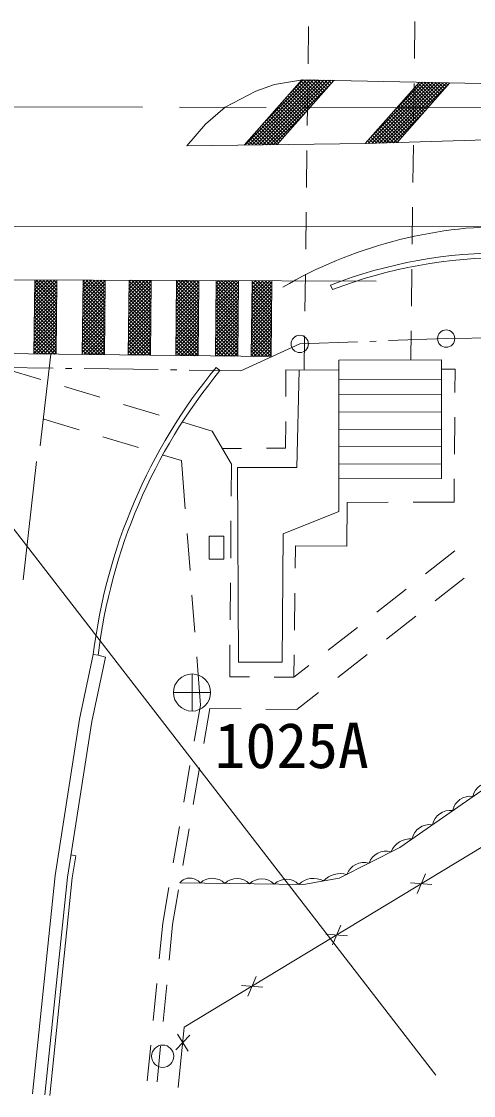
# Model space of a CAD drawing. Units: millimetres, scale not verified. Extents: x 40000 to 680000, y 20000 to 380000.
# Drawn here: x 414990 to 433271, y 248771 to 292162 of the extents above; entities that cross this region are included whole.
import ezdxf
from ezdxf.enums import TextEntityAlignment as Align

# ---------------------------------------------------------------- set-up
doc = ezdxf.new("R2010")
doc.units = ezdxf.units.MM
doc.header["$LTSCALE"] = 1000
doc.linetypes.add('CHAIN', pattern=[18.5, 12, -1.5, 3.5, -1.5])
for name, color, linetype, lineweight in [('M-BGD', 7, 'Continuous', 13), ('M-BMK', 2, 'CHAIN', 13), ('M-BMK-SRVR', 3, 'Continuous', 13), ('M-STR-STR1', 1, 'Continuous', 13)]:
    doc.layers.add(name, color=color, linetype=linetype, lineweight=lineweight)
doc.styles.add('ＭＳ ゴシック', font='')
doc.styles.get('ＭＳ ゴシック').set_extended_font_data('MS Gothic')

msp = doc.modelspace()

# ---------------------------------------------------------------- linework, layer by layer
at = {"layer": 'M-BGD'}
for p, q in [((426330, 289806), (423999, 287171)), ((424035, 287172), (426664, 289800)), ((424179, 287173), (426803, 289798)), ((424322, 287175), (426942, 289795)), ((424465, 287177), (427081, 289793)), ((424469, 289346), (425218, 289616)), ((424608, 287179), (427220, 289791)), ((424751, 287180), (427359, 289788)), ((424809, 288087), (426525, 289803)), ((424894, 287182), (427498, 289786)), ((425038, 287184), (427488, 289635)), ((425218, 289616), (426358, 289811)), ((427620, 289784), (425324, 287187)), ((425892, 289311), (426386, 289805)), ((426718, 288763), (426022, 289459)), ((426784, 288838), (426089, 289534)), ((426850, 288913), (426155, 289609)), ((426917, 288988), (426222, 289684)), ((426983, 289063), (426288, 289759)), ((426358, 289811), (457722, 289134)), ((427050, 289138), (426383, 289805)), ((427116, 289214), (426527, 289803)), ((427182, 289289), (426671, 289800)), ((427249, 289364), (426815, 289798)), ((427315, 289439), (426959, 289795)), ((427381, 289514), (427103, 289793)), ((427448, 289589), (427246, 289790)), ((427514, 289664), (427390, 289788)), ((427581, 289739), (427534, 289785)), ((431080, 289709), (428887, 287230)), ((429014, 287234), (431480, 289700)), ((429053, 287415), (431342, 289703)), ((429160, 287238), (431619, 289697)), ((429306, 287243), (431757, 289694)), ((429451, 287247), (431896, 289691)), ((429597, 287251), (432034, 289688)), ((429743, 287256), (432173, 289685)), ((429889, 287260), (432311, 289682)), ((430123, 288625), (431203, 289706)), ((432315, 289682), (430180, 287269)), ((431508, 288770), (430840, 289437)), ((431574, 288845), (430906, 289513)), ((431640, 288920), (430972, 289588)), ((431707, 288995), (431039, 289663)), ((431773, 289070), (431135, 289708)), ((431839, 289145), (431280, 289705)), ((431906, 289220), (431424, 289702)), ((431972, 289295), (431569, 289698)), ((432039, 289370), (431713, 289695)), ((432105, 289445), (431858, 289692)), ((432171, 289520), (432002, 289689)), ((432238, 289595), (432147, 289686)), ((432304, 289670), (432291, 289683)), ((423224, 288695), (424469, 289346)), ((426319, 288313), (425624, 289008)), ((426386, 288388), (425691, 289083)), ((426452, 288463), (425757, 289158)), ((426519, 288538), (425823, 289233)), ((426585, 288613), (425890, 289308)), ((426651, 288688), (425956, 289383)), ((431109, 288319), (430442, 288987)), ((431176, 288394), (430508, 289062)), ((431242, 288469), (430574, 289137)), ((431308, 288544), (430641, 289212)), ((431375, 288620), (430707, 289287)), ((431441, 288695), (430773, 289362)), ((422429, 288012), (423224, 288695)), ((425921, 287863), (425226, 288558)), ((425988, 287938), (425292, 288633)), ((426054, 288013), (425359, 288708)), ((426120, 288088), (425425, 288783)), ((426187, 288163), (425491, 288858)), ((426253, 288238), (425558, 288933)), ((430777, 287944), (430110, 288611)), ((430844, 288019), (430176, 288686)), ((430910, 288094), (430243, 288762)), ((430977, 288169), (430309, 288837)), ((431043, 288244), (430375, 288912)), ((425589, 287487), (424894, 288183)), ((425656, 287562), (424960, 288258)), ((425722, 287638), (425027, 288333)), ((425788, 287713), (425093, 288408)), ((425855, 287788), (425160, 288483)), ((425181, 287186), (426406, 288411)), ((430379, 287494), (429712, 288161)), ((430446, 287569), (429779, 288236)), ((430512, 287644), (429845, 288311)), ((430578, 287719), (429911, 288386)), ((430645, 287794), (429978, 288461)), ((430034, 287264), (431262, 288492)), ((430711, 287869), (430044, 288536)), ((421680, 287143), (422429, 288012)), ((425044, 287184), (424496, 287732)), ((425184, 287186), (424562, 287808)), ((425324, 287187), (424629, 287883)), ((425390, 287262), (424695, 287958)), ((425457, 287337), (424761, 288033)), ((425523, 287412), (424828, 288108)), ((445757, 287732), (428890, 287230)), ((429768, 287256), (429314, 287710)), ((429905, 287261), (429381, 287785)), ((430043, 287265), (429447, 287860)), ((430180, 287269), (429513, 287936)), ((430246, 287344), (429580, 288011)), ((430313, 287419), (429646, 288086)), ((424206, 287174), (424098, 287282)), ((424346, 287175), (424164, 287357)), ((424485, 287177), (424230, 287432)), ((424625, 287179), (424297, 287507)), ((424765, 287181), (424363, 287582)), ((424905, 287182), (424429, 287657)), ((428944, 287232), (428916, 287260)), ((429081, 287236), (428983, 287335)), ((429219, 287240), (429049, 287410)), ((429356, 287244), (429115, 287485)), ((429493, 287248), (429182, 287560)), ((429631, 287252), (429248, 287635)), ((428890, 287230), (421680, 287143)), ((424066, 287172), (424031, 287207)), ((434778, 283884), (405176, 283862)), ((405924, 282965), (431742, 249598)), ((409354, 281733), (429329, 281677)), ((415526, 281715), (415493, 278732)), ((415516, 280751), (416426, 281661)), ((415517, 280894), (416337, 281713)), ((415519, 281037), (416196, 281714)), ((415520, 281180), (416055, 281714)), ((415522, 281323), (415914, 281714)), ((415524, 281466), (415773, 281715)), ((415525, 281609), (415632, 281715)), ((416416, 280748), (415526, 281638)), ((416417, 280888), (415590, 281715)), ((416419, 281028), (415732, 281715)), ((416420, 281168), (415874, 281715)), ((416422, 281308), (416016, 281714)), ((416424, 281448), (416157, 281714)), ((416425, 281587), (416299, 281713)), ((416426, 281713), (416393, 278722)), ((417480, 281710), (417447, 278710)), ((417470, 280794), (418380, 281704)), ((417472, 280937), (418243, 281708)), ((417473, 281080), (418102, 281708)), ((417475, 281223), (417961, 281709)), ((417477, 281366), (417820, 281709)), ((417478, 281509), (417679, 281710)), ((417480, 281652), (417538, 281710)), ((418370, 280798), (417480, 281688)), ((418372, 280938), (417600, 281710)), ((418373, 281078), (417742, 281709)), ((418375, 281218), (417884, 281709)), ((418377, 281358), (418026, 281709)), ((418378, 281497), (418167, 281708)), ((418380, 281637), (418309, 281708)), ((418381, 281708), (418347, 278700)), ((419340, 281705), (419307, 278690)), ((419330, 280773), (420240, 281683)), ((419332, 280916), (420119, 281703)), ((419333, 281059), (419978, 281703)), ((419335, 281202), (419837, 281704)), ((419336, 281345), (419696, 281704)), ((419338, 281488), (419555, 281704)), ((419340, 281631), (419413, 281705)), ((420230, 280777), (419340, 281667)), ((420232, 280917), (419444, 281705)), ((420233, 281057), (419586, 281704)), ((420235, 281197), (419728, 281704)), ((420236, 281337), (419870, 281703)), ((420238, 281476), (420011, 281703)), ((420240, 281616), (420153, 281703)), ((420241, 281702), (420207, 278679)), ((421266, 281700), (421232, 278668)), ((421255, 280751), (422166, 281661)), ((421257, 280894), (422060, 281697)), ((421258, 281037), (421919, 281698)), ((421260, 281180), (421778, 281698)), ((421262, 281323), (421637, 281699)), ((421263, 281466), (421496, 281699)), ((421265, 281609), (421355, 281699)), ((422155, 280756), (421265, 281646)), ((422157, 280895), (421353, 281699)), ((422159, 281035), (421495, 281699)), ((422160, 281175), (421637, 281699)), ((422162, 281315), (421779, 281698)), ((422163, 281455), (421920, 281698)), ((422165, 281595), (422062, 281697)), ((422166, 281697), (422132, 278658)), ((422868, 281695), (422834, 278650)), ((422858, 280733), (423768, 281643)), ((422859, 280876), (423676, 281693)), ((422861, 281019), (423535, 281693)), ((422862, 281162), (423394, 281694)), ((422864, 281305), (423253, 281694)), ((422866, 281448), (423112, 281695)), ((422867, 281591), (422971, 281695)), ((423758, 280738), (422868, 281628)), ((423759, 280877), (422942, 281695)), ((423761, 281017), (423084, 281695)), ((423762, 281157), (423225, 281694)), ((423764, 281297), (423367, 281694)), ((423766, 281437), (423509, 281693)), ((423767, 281577), (423651, 281693)), ((423768, 281693), (423734, 278640)), ((424318, 281691), (424283, 278634)), ((424308, 280819), (425117, 281628)), ((424310, 280962), (425037, 281689)), ((424311, 281105), (424896, 281690)), ((424313, 281248), (424755, 281690)), ((424314, 281391), (424614, 281690)), ((424316, 281534), (424472, 281691)), ((425109, 280862), (424317, 281654)), ((424318, 281677), (424331, 281691)), ((425110, 281002), (424421, 281691)), ((425112, 281142), (424563, 281690)), ((425113, 281282), (424705, 281690)), ((425115, 281422), (424847, 281690)), ((425116, 281562), (424989, 281689)), ((425118, 281689), (425083, 278625)), ((415511, 280322), (416421, 281232)), ((415512, 280465), (416423, 281375)), ((415514, 280608), (416424, 281518)), ((416411, 280329), (415521, 281219)), ((416413, 280469), (415522, 281359)), ((416414, 280609), (415524, 281499)), ((417465, 280365), (418376, 281275)), ((417467, 280508), (418377, 281418)), ((417469, 280651), (418379, 281561)), ((418366, 280379), (417476, 281269)), ((418367, 280518), (417477, 281408)), ((418369, 280658), (417479, 281548)), ((419325, 280344), (420235, 281254)), ((419327, 280487), (420237, 281397)), ((419328, 280630), (420239, 281540)), ((420225, 280358), (419335, 281248)), ((420227, 280498), (419337, 281388)), ((420229, 280637), (419339, 281527)), ((421250, 280322), (422161, 281232)), ((421252, 280465), (422162, 281375)), ((421254, 280608), (422164, 281518)), ((422151, 280336), (421261, 281226)), ((422152, 280476), (421262, 281366)), ((422154, 280616), (421264, 281506)), ((422853, 280304), (423763, 281214)), ((422854, 280447), (423765, 281357)), ((422856, 280590), (423766, 281500)), ((423753, 280318), (422863, 281208)), ((423755, 280458), (422865, 281348)), ((423756, 280598), (422866, 281488)), ((424303, 280390), (425112, 281199)), ((424305, 280533), (425114, 281342)), ((424306, 280676), (425116, 281485)), ((425104, 280443), (424313, 281234)), ((425105, 280583), (424314, 281374)), ((425107, 280722), (424316, 281514)), ((427563, 281329), (427491, 281515)), ((415506, 279893), (416416, 280803)), ((415508, 280036), (416418, 280946)), ((415509, 280179), (416419, 281089)), ((416406, 279909), (415516, 280799)), ((416408, 280049), (415518, 280939)), ((416409, 280189), (415519, 281079)), ((417461, 279935), (418371, 280846)), ((417462, 280078), (418372, 280989)), ((417464, 280222), (418374, 281132)), ((418361, 279959), (417471, 280849)), ((418362, 280099), (417472, 280989)), ((418364, 280239), (417474, 281129)), ((419320, 279915), (420231, 280825)), ((419322, 280058), (420232, 280968)), ((419324, 280201), (420234, 281111)), ((420221, 279938), (419331, 280828)), ((420222, 280078), (419332, 280968)), ((420224, 280218), (419334, 281108)), ((421246, 279893), (422156, 280803)), ((421247, 280036), (422158, 280946)), ((421249, 280179), (422159, 281089)), ((422146, 279917), (421256, 280807)), ((422148, 280056), (421257, 280946)), ((422149, 280196), (421259, 281086)), ((422848, 279875), (423758, 280785)), ((422850, 280018), (423760, 280928)), ((422851, 280161), (423761, 281071)), ((423748, 279899), (422858, 280789)), ((423750, 280038), (422860, 280928)), ((423751, 280178), (422861, 281068)), ((424298, 279961), (425107, 280770)), ((424300, 280104), (425109, 280913)), ((424302, 280247), (425111, 281056)), ((425099, 280023), (424308, 280814)), ((425101, 280163), (424310, 280954)), ((425102, 280303), (424311, 281094)), ((415501, 279463), (416411, 280374)), ((415503, 279607), (416413, 280517)), ((415504, 279750), (416415, 280660)), ((416402, 279490), (415511, 280380)), ((416403, 279630), (415513, 280520)), ((416405, 279769), (415515, 280659)), ((417456, 279506), (418366, 280417)), ((417457, 279649), (418368, 280560)), ((417459, 279792), (418369, 280703)), ((418356, 279539), (417466, 280430)), ((418358, 279679), (417468, 280569)), ((418359, 279819), (417469, 280709)), ((419316, 279486), (420226, 280396)), ((419317, 279629), (420227, 280539)), ((419319, 279772), (420229, 280682)), ((420216, 279519), (419326, 280409)), ((420218, 279658), (419328, 280548)), ((420219, 279798), (419329, 280688)), ((421241, 279464), (422151, 280374)), ((421242, 279607), (422153, 280517)), ((421244, 279750), (422154, 280660)), ((422141, 279497), (421251, 280387)), ((422143, 279637), (421253, 280527)), ((422144, 279777), (421254, 280667)), ((422843, 279446), (423753, 280356)), ((422845, 279589), (423755, 280499)), ((422846, 279732), (423757, 280642)), ((423744, 279479), (422854, 280369)), ((423745, 279619), (422855, 280509)), ((423747, 279759), (422857, 280649)), ((424294, 279532), (425103, 280341)), ((424295, 279675), (425104, 280484)), ((424297, 279818), (425106, 280627)), ((425094, 279604), (424303, 280395)), ((425096, 279744), (424305, 280535)), ((425098, 279883), (424306, 280675)), ((415496, 279034), (416407, 279945)), ((415498, 279177), (416408, 280088)), ((415500, 279320), (416410, 280231)), ((416397, 279070), (415507, 279960)), ((416398, 279210), (415508, 280100)), ((416400, 279350), (415510, 280240)), ((417451, 279077), (418361, 279988)), ((417453, 279220), (418363, 280131)), ((417454, 279363), (418364, 280274)), ((418351, 279120), (417461, 280010)), ((418353, 279260), (417463, 280150)), ((418355, 279400), (417465, 280290)), ((419311, 279056), (420221, 279967)), ((419312, 279199), (420223, 280110)), ((419314, 279342), (420224, 280253)), ((420211, 279099), (419321, 279989)), ((420213, 279239), (419323, 280129)), ((420214, 279379), (419324, 280269)), ((421236, 279035), (422146, 279945)), ((421238, 279178), (422148, 280088)), ((421239, 279321), (422150, 280231)), ((422137, 279077), (421246, 279967)), ((422138, 279217), (421248, 280107)), ((422140, 279357), (421250, 280247)), ((422838, 279017), (423749, 279927)), ((422840, 279160), (423750, 280070)), ((422842, 279303), (423752, 280213)), ((423739, 279059), (422849, 279949)), ((423740, 279199), (422850, 280089)), ((423742, 279339), (422852, 280229)), ((424289, 279103), (425098, 279912)), ((424290, 279246), (425099, 280055)), ((424292, 279389), (425101, 280198)), ((425090, 279184), (424299, 279975)), ((425091, 279324), (424300, 280115)), ((425093, 279464), (424302, 280255)), ((415493, 278748), (416403, 279659)), ((415495, 278891), (416405, 279802)), ((416320, 278723), (415502, 279541)), ((416394, 278790), (415504, 279681)), ((416395, 278930), (415505, 279820)), ((415617, 278731), (416402, 279516)), ((417448, 278791), (418358, 279702)), ((417449, 278934), (418360, 279845)), ((418204, 278702), (417455, 279451)), ((418347, 278700), (417457, 279590)), ((418348, 278840), (417458, 279730)), ((418350, 278980), (417460, 279870)), ((417508, 278710), (418356, 279558)), ((419308, 278770), (420218, 279681)), ((419309, 278913), (420219, 279824)), ((420207, 278679), (419317, 279570)), ((420208, 278819), (419318, 279709)), ((420210, 278959), (419320, 279849)), ((419367, 278689), (420216, 279538)), ((421233, 278749), (422143, 279659)), ((421234, 278892), (422145, 279802)), ((422132, 278658), (421242, 279548)), ((422133, 278798), (421243, 279688)), ((422135, 278938), (421245, 279828)), ((421293, 278667), (422141, 279516)), ((422835, 278731), (423745, 279641)), ((422837, 278874), (423747, 279784)), ((423734, 278640), (422844, 279530)), ((423736, 278780), (422846, 279670)), ((423737, 278920), (422847, 279810)), ((422895, 278649), (423744, 279498)), ((424284, 278674), (425093, 279483)), ((424286, 278817), (425095, 279626)), ((424287, 278960), (425096, 279769)), ((425085, 278765), (424294, 279556)), ((425087, 278904), (424295, 279696)), ((425088, 279044), (424297, 279835)), ((415891, 278728), (415497, 279121)), ((416034, 278726), (415499, 279261)), ((416177, 278725), (415500, 279401)), ((415757, 278729), (416400, 279373)), ((415897, 278728), (416399, 279230)), ((416037, 278726), (416397, 279087)), ((417775, 278707), (417450, 279031)), ((417918, 278705), (417452, 279171)), ((418061, 278704), (417454, 279311)), ((417648, 278708), (418355, 279415)), ((417787, 278707), (418353, 279272)), ((417927, 278705), (418352, 279129)), ((419634, 278686), (419310, 279010)), ((419778, 278684), (419312, 279150)), ((419921, 278683), (419313, 279290)), ((420064, 278681), (419315, 279430)), ((419507, 278687), (420215, 279395)), ((419647, 278686), (420213, 279252)), ((419787, 278684), (420211, 279109)), ((421703, 278663), (421237, 279128)), ((421846, 278661), (421239, 279268)), ((421989, 278659), (421240, 279408)), ((421433, 278666), (422140, 279373)), ((421572, 278664), (422138, 279230)), ((421712, 278663), (422137, 279087)), ((423305, 278645), (422839, 279110)), ((423448, 278643), (422841, 279250)), ((423591, 278641), (422843, 279390)), ((423035, 278648), (423742, 279355)), ((423175, 278646), (423741, 279212)), ((423315, 278645), (423739, 279069)), ((423863, 278053), (426245, 279137)), ((424797, 278628), (424289, 279136)), ((424940, 278626), (424291, 279276)), ((425083, 278625), (424292, 279416)), ((424384, 278633), (425091, 279340)), ((424524, 278631), (425090, 279197)), ((424664, 278629), (425088, 279054)), ((426245, 279137), (428580, 279222)), ((429080, 279240), (429330, 279249)), ((429829, 279267), (432164, 279351)), ((432164, 279351), (434226, 279385)), ((411190, 278781), (425092, 278625)), ((415605, 278731), (415494, 278841)), ((415748, 278730), (415496, 278981)), ((416177, 278725), (415749, 275024)), ((416177, 278725), (416395, 278943)), ((416316, 278723), (416394, 278800)), ((417489, 278710), (417447, 278751)), ((417632, 278708), (417449, 278891)), ((418067, 278703), (418350, 278986)), ((418207, 278702), (418348, 278843)), ((419348, 278689), (419307, 278730)), ((419491, 278687), (419309, 278870)), ((419927, 278683), (420210, 278966)), ((420067, 278681), (420208, 278822)), ((421274, 278667), (421232, 278709)), ((421417, 278666), (421234, 278849)), ((421560, 278664), (421235, 278989)), ((421852, 278661), (422135, 278944)), ((421992, 278659), (422133, 278801)), ((422876, 278649), (422835, 278691)), ((423019, 278648), (422836, 278831)), ((423162, 278646), (422838, 278971)), ((423454, 278643), (423737, 278926)), ((423594, 278641), (423736, 278783)), ((424368, 278633), (424284, 278717)), ((424511, 278631), (424286, 278856)), ((424654, 278630), (424288, 278996)), ((424804, 278628), (425087, 278911)), ((424944, 278626), (425085, 278768)), ((414178, 278180), (416271, 278152)), ((416771, 278146), (417021, 278142)), ((422862, 278185), (423016, 278058)), ((414334, 278133), (415770, 277701)), ((417521, 278136), (420520, 278096)), ((421020, 278090), (421270, 278087)), ((421770, 278080), (423863, 278053)), ((416728, 277413), (418164, 276981)), ((419122, 276693), (420558, 276261)), ((415893, 276098), (417329, 275666)), ((421516, 275973), (422702, 275616)), ((422702, 275616), (423480, 274278)), ((418287, 275378), (419723, 274946)), ((415595, 274382), (415055, 269604)), ((420681, 274658), (421465, 274422)), ((421465, 274422), (421615, 272474)), ((421691, 271477), (421807, 269981)), ((431328, 269845), (432508, 270771)), ((431717, 268752), (432897, 269678)), ((429361, 268301), (430541, 269227)), ((421883, 268984), (421999, 267488)), ((429751, 267208), (430931, 268135)), ((427395, 266758), (428575, 267684)), ((417895, 266590), (417338, 263970)), ((418384, 266486), (417830, 263879)), ((418094, 266566), (417895, 266590)), ((418384, 266486), (418094, 266566)), ((422075, 266491), (422226, 264543)), ((427784, 265665), (428964, 266591)), ((426006, 265668), (426608, 266140)), ((421575, 251527), (444562, 265438)), ((426130, 264367), (426997, 265048)), ((422226, 264543), (421975, 263093)), ((422607, 264400), (422364, 262994)), ((422607, 264400), (423868, 264388)), ((424868, 264379), (426130, 264367)), ((430288, 258789), (438575, 264565)), ((417338, 263970), (416350, 257654)), ((417830, 263879), (416846, 257590)), ((421805, 262107), (421550, 260629)), ((422194, 262009), (421939, 260531)), ((421380, 259643), (421125, 258165)), ((421769, 259545), (421514, 258067)), ((427843, 257548), (430288, 258789)), ((417185, 258459), (416987, 258490)), ((417185, 258459), (417044, 257559)), ((416350, 257654), (415443, 248843)), ((416846, 257590), (415940, 248792)), ((417045, 257569), (416139, 248771)), ((421392, 257362), (426396, 257300)), ((426396, 257300), (427843, 257548)), ((431590, 257296), (430726, 257358)), ((431331, 257724), (430985, 256930)), ((420955, 257180), (420705, 255730)), ((421344, 257082), (421101, 255676)), ((420705, 255730), (420563, 254291)), ((421101, 255676), (420961, 254244)), ((427909, 255653), (427563, 254859)), ((428168, 255225), (427304, 255287)), ((424487, 253582), (424141, 252788)), ((420465, 253296), (420318, 251803)), ((420863, 253249), (420716, 251756)), ((424746, 253154), (423882, 253216)), ((421296, 251254), (421729, 250563)), ((421330, 249094), (421575, 251527)), ((420220, 250808), (420079, 249369)), ((421793, 251204), (421231, 250613)), ((420618, 250761), (420477, 249330))]:
    msp.add_line(p, q, dxfattribs=at)
msp.add_lwpolyline([(422576, 271363), (423178, 271363), (423178, 270440), (422576, 270440)], close=True, dxfattribs=at)
for centre, radius in [((426245, 279137), 350), ((432164, 279351), 350), ((420701, 250358), 450)]:
    msp.add_circle(centre, radius, dxfattribs=at)
for centre, radius, start, end in [((434650, 265813), 18071, 89.5913, 120.2035), ((434469, 263429), 19386, 89.3785, 111.0977), ((434469, 263429), 19186, 89.3738, 111.0976), ((440207, 263895), 22474, 140.516, 173.1124), ((440207, 263895), 22274, 140.516, 173.1124), ((433957, 260706), 725, 81.2737, 168.4793), ((433137, 260134), 725, 81.2737, 168.4793), ((432317, 259563), 725, 81.2737, 168.4793), ((431496, 258991), 725, 81.2737, 168.4793), ((430707, 258314), 825, 84.5507, 158.9271), ((429729, 257916), 725, 73.2944, 160.5001), ((428837, 257464), 725, 73.2944, 160.5001), ((421799, 257037), 521, 37.3016, 141.2767), ((422706, 256821), 725, 45.6863, 132.892), ((423706, 256809), 725, 45.6863, 132.892), ((424706, 256796), 725, 45.6863, 132.892), ((425706, 256784), 725, 45.6863, 132.892), ((426797, 256709), 833, 61.0405, 134.5857), ((427905, 256760), 978, 75.2976, 136.0883)]:
    msp.add_arc(centre, radius, start, end, dxfattribs=at)
at = {"layer": 'M-BMK'}
msp.add_line((370880, 288828), (469541, 288578), dxfattribs=at)
at = {"layer": 'M-BMK-SRVR'}
for p, q in [((421889, 264302), (421889, 265802)), ((421139, 265052), (422639, 265052))]:
    msp.add_line(p, q, dxfattribs=at)
msp.add_circle((421889, 265052), 750, dxfattribs=at)
at = {"layer": 'M-STR-STR1'}
for p, q in [((430880, 290662), (430898, 292162)), ((426577, 290456), (426595, 291956)), ((426546, 287956), (426564, 289456)), ((430849, 288162), (430867, 289662)), ((426515, 285456), (426534, 286956)), ((430818, 285662), (430837, 287162)), ((430787, 283162), (430806, 284662)), ((426485, 282957), (426503, 284456)), ((430757, 280663), (430775, 282162)), ((426454, 280457), (426472, 281957)), ((426425, 278080), (426441, 279457)), ((430730, 278493), (430744, 279663)), ((427818, 272370), (427822, 278482)), ((427822, 278482), (431975, 278497)), ((431975, 273697), (431975, 278497)), ((425677, 277008), (425680, 278090)), ((425680, 278090), (426222, 278079)), ((426222, 278079), (426121, 274138)), ((427822, 278091), (426222, 278079)), ((432528, 278114), (431975, 278114)), ((432521, 277179), (432528, 278114)), ((427821, 277682), (431975, 277697)), ((427821, 277082), (431975, 277097)), ((425672, 274925), (425675, 276008)), ((427820, 276382), (431975, 276397)), ((432501, 274679), (432513, 276179)), ((427820, 275682), (431975, 275697)), ((423116, 274905), (423894, 274911)), ((424894, 274919), (425672, 274925)), ((427820, 274982), (431975, 274997)), ((423480, 274278), (423470, 272985)), ((427819, 274282), (431975, 274297)), ((426121, 274138), (423732, 274138)), ((423732, 274138), (423768, 266274)), ((427819, 273682), (431975, 273697)), ((432486, 272744), (432493, 273679)), ((428143, 270965), (428164, 272734)), ((428164, 272734), (429825, 272738)), ((430825, 272740), (432486, 272744)), ((425567, 271459), (427818, 272370)), ((423462, 271985), (423450, 270485)), ((425528, 266274), (425567, 271459)), ((426055, 270071), (426065, 270975)), ((426065, 270975), (428143, 270965)), ((423442, 269485), (423430, 267985)), ((426027, 267572), (426044, 269072)), ((423422, 266985), (423412, 265692)), ((426006, 265668), (426016, 266572)), ((423768, 266274), (425528, 266274)), ((423412, 265692), (424209, 265685)), ((425209, 265676), (426006, 265668))]:
    msp.add_line(p, q, dxfattribs=at)

# ---------------------------------------------------------------- texts
at = {"layer": 'M-BMK-SRVR', "style": 'ＭＳ ゴシック'}
msp.add_text('1025A', height=1833, dxfattribs=at).set_placement((422801, 261447), align=Align.BOTTOM_LEFT)

doc.saveas('drawing.dxf')
